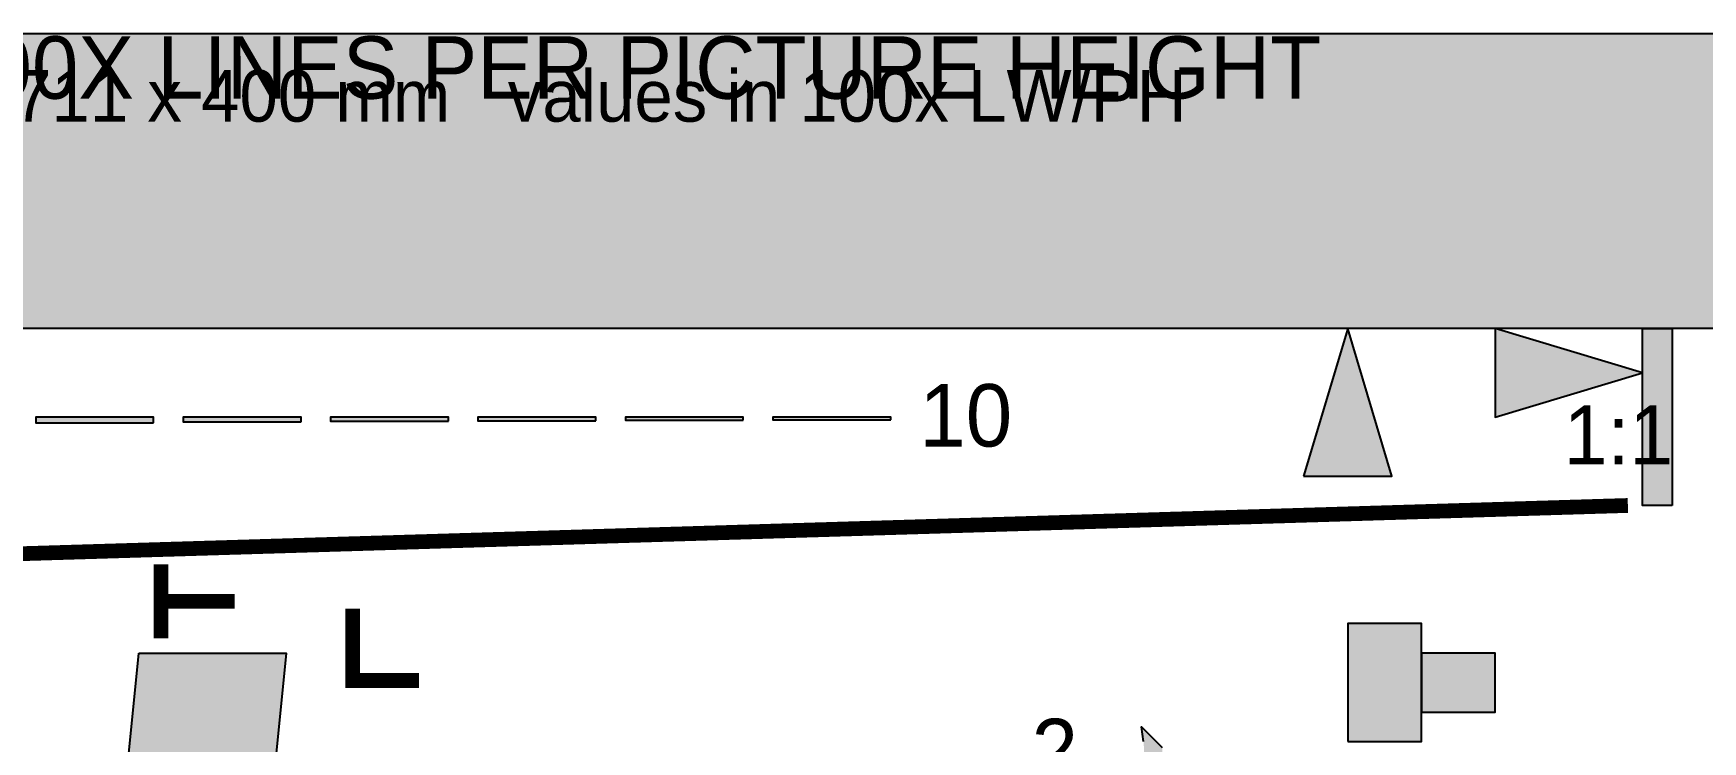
# Model space of a CAD drawing. Header units: millimetres. Extents: x 0 to 791, y 0 to 492.
# Drawn here: x 377.2 to 603.7, y 396.1 to 492.1 of the extents above; entities that cross this region are included whole.
import ezdxf
from ezdxf.enums import TextEntityAlignment as Align

# ---------------------------------------------------------------- set-up
doc = ezdxf.new("R2010")
doc.units = ezdxf.units.MM
for name, color, linetype in [('CENTER', 7, 'Continuous'), ('FRAME', 7, 'Continuous'), ('LABELS', 7, 'Continuous'), ('NOTES', 7, 'Continuous'), ('PERIPHERY', 7, 'Continuous'), ('SFR', 7, 'Continuous')]:
    doc.layers.add(name, color=color, linetype=linetype)

msp = doc.modelspace()

# ---------------------------------------------------------------- hatches: boundary and pattern name
at = {"layer": 'CENTER', "true_color": 0x000000}
h = msp.add_hatch(color=7, dxfattribs=at)
h.dxf.hatch_style = 1
h.paths.add_polyline_path([(393.56, 439.32), (393.56, 440.12), (377.56, 440.12), (377.56, 439.32), (393.56, 439.32)])
h = msp.add_hatch(color=7, dxfattribs=at)
h.dxf.hatch_style = 1
h.paths.add_polyline_path([(413.56, 439.46), (413.56, 440.12), (397.56, 440.12), (397.56, 439.46), (413.56, 439.46)])
h = msp.add_hatch(color=7, dxfattribs=at)
h.dxf.hatch_style = 1
h.paths.add_polyline_path([(433.56, 439.54), (433.56, 440.12), (417.56, 440.12), (417.56, 439.54), (433.56, 439.54)])
h = msp.add_hatch(color=7, dxfattribs=at)
h.dxf.hatch_style = 1
h.paths.add_polyline_path([(453.56, 439.62), (453.56, 440.12), (437.56, 440.12), (437.56, 439.62), (453.56, 439.62)])
h = msp.add_hatch(color=7, dxfattribs=at)
h.dxf.hatch_style = 1
h.paths.add_polyline_path([(473.56, 439.68), (473.56, 440.12), (457.56, 440.12), (457.56, 439.68), (473.56, 439.68)])
h = msp.add_hatch(color=7, dxfattribs=at)
h.dxf.hatch_style = 1
h.paths.add_polyline_path([(493.56, 439.72), (493.56, 440.12), (477.56, 440.12), (477.56, 439.72), (493.56, 439.72)])
at = {"layer": 'FRAME', "true_color": 0x000000}
h = msp.add_hatch(color=7, dxfattribs=at)
h.dxf.hatch_style = 1
h.paths.add_polyline_path([(0, 492.12), (791.12, 492.12), (791.12, 452.12), (0, 452.12), (0, 492.12)])
h = msp.add_hatch(color=7, dxfattribs=at)
h.dxf.hatch_style = 1
h.paths.add_polyline_path([(549.56, 432.12), (561.56, 432.12), (555.56, 452.12), (549.56, 432.12)])
h = msp.add_hatch(color=7, dxfattribs=at)
h.dxf.hatch_style = 1
h.paths.add_polyline_path([(575.56, 452.12), (575.56, 440.12), (595.56, 446.12), (575.56, 452.12)])
h = msp.add_hatch(color=7, dxfattribs=at)
h.dxf.hatch_style = 1
h.paths.add_polyline_path([(599.56, 428.13), (595.56, 428.13), (595.56, 452.12), (599.56, 452.12), (599.56, 428.13)])
h = msp.add_hatch(color=7, dxfattribs=at)
h.dxf.hatch_style = 1
h.paths.add_polyline_path([(555.56, 396.12), (565.56, 396.12), (565.56, 412.13), (555.56, 412.13), (555.56, 396.12)])
h = msp.add_hatch(color=7, dxfattribs=at)
h.dxf.hatch_style = 1
h.paths.add_polyline_path([(565.56, 400.12), (575.56, 400.12), (575.56, 408.12), (565.56, 408.12), (565.56, 400.12)])
at = {"layer": 'PERIPHERY', "true_color": 0x000000}
h = msp.add_hatch(color=7, dxfattribs=at)
h.dxf.hatch_style = 1
h.paths.add_polyline_path([(530.39, 395.3), (530.44, 393.54), (530.25, 391.2), (529.98, 389.77), (529.44, 387.76), (529, 386.5), (528.27, 384.69), (527.73, 383.53), (526.85, 381.86), (526.24, 380.77), (525.28, 379.19), (523.6, 376.63), (521.83, 374.15), (520.02, 371.72), (518.16, 369.35), (516.25, 367.01), (514.31, 364.71), (512.36, 362.42), (510.38, 360.15), (508.38, 357.9), (506.39, 355.66), (504.37, 353.44), (502.35, 351.22), (500.31, 349.01), (498.26, 346.82), (496.21, 344.63), (495.74, 345.09), (497.76, 347.31), (499.79, 349.53), (501.81, 351.75), (503.8, 354), (505.8, 356.25), (507.76, 358.53), (509.71, 360.82), (511.65, 363.13), (513.56, 365.46), (515.44, 367.82), (517.28, 370.22), (519.07, 372.67), (520.81, 375.17), (522.47, 377.76), (524.02, 380.45), (524.89, 382.13), (525.44, 383.28), (526.2, 385.06), (526.65, 386.31), (527.23, 388.27), (527.56, 389.64), (527.88, 391.86), (527.98, 393.46), (527.87, 396.12), (527.56, 398.13), (530.39, 395.3)])
at = {"layer": 'SFR', "true_color": 0x000000}
h = msp.add_hatch(color=7, dxfattribs=at)
h.dxf.hatch_style = 1
h.paths.add_polyline_path([(391.56, 408.13), (411.56, 408.13), (399.56, 288.12), (379.56, 288.12), (391.56, 408.13)])

# ---------------------------------------------------------------- linework, layer by layer
at = {"layer": 'CENTER', "color": 250}
for points in [[(393.56, 439.32), (393.56, 440.12), (377.56, 440.12), (377.56, 439.32), (393.56, 439.32)], [(413.56, 439.46), (413.56, 440.12), (397.56, 440.12), (397.56, 439.46), (413.56, 439.46)], [(433.56, 439.54), (433.56, 440.12), (417.56, 440.12), (417.56, 439.54), (433.56, 439.54)], [(453.56, 439.62), (453.56, 440.12), (437.56, 440.12), (437.56, 439.62), (453.56, 439.62)], [(473.56, 439.68), (473.56, 440.12), (457.56, 440.12), (457.56, 439.68), (473.56, 439.68)], [(493.56, 439.72), (493.56, 440.12), (477.56, 440.12), (477.56, 439.72), (493.56, 439.72)]]:
    msp.add_lwpolyline(points, close=True, dxfattribs=at)
at = {"layer": 'CENTER', "color": 250, "true_color": 0x000000}
for points in [[(377.56, 439.32), (393.56, 439.32), (393.56, 440.12)], [(393.56, 440.12), (377.56, 440.12), (377.56, 439.32)], [(397.56, 439.46), (413.56, 439.46), (413.56, 440.12)], [(413.56, 440.12), (397.56, 440.12), (397.56, 439.46)], [(417.56, 439.54), (433.56, 439.54), (433.56, 440.12)], [(433.56, 440.12), (417.56, 440.12), (417.56, 439.54)], [(437.56, 439.62), (453.56, 439.62), (453.56, 440.12)], [(453.56, 440.12), (437.56, 440.12), (437.56, 439.62)], [(457.56, 439.68), (473.56, 439.68), (473.56, 440.12)], [(473.56, 440.12), (457.56, 440.12), (457.56, 439.68)], [(477.56, 439.72), (493.56, 439.72), (493.56, 440.12)], [(493.56, 440.12), (477.56, 440.12), (477.56, 439.72)]]:
    msp.add_solid(points, dxfattribs=at)
at = {"layer": 'FRAME', "color": 250}
for points in [[(0, 492.12), (791.12, 492.12), (791.12, 452.12), (0, 452.12), (0, 492.12)], [(549.56, 432.12), (561.56, 432.12), (555.56, 452.12), (549.56, 432.12)], [(575.56, 452.12), (575.56, 440.12), (595.56, 446.12), (575.56, 452.12)], [(599.56, 428.13), (595.56, 428.13), (595.56, 452.12), (599.56, 452.12), (599.56, 428.13)], [(555.56, 396.12), (565.56, 396.12), (565.56, 412.13), (555.56, 412.13), (555.56, 396.12)], [(565.56, 400.12), (575.56, 400.12), (575.56, 408.12), (565.56, 408.12), (565.56, 400.12)]]:
    msp.add_lwpolyline(points, close=True, dxfattribs=at)
at = {"layer": 'FRAME', "color": 250, "true_color": 0x000000}
for points in [[(0, 492.12), (0, 452.12), (791.12, 452.12)], [(791.12, 452.12), (791.12, 492.12), (0, 492.12)], [(549.56, 432.12), (561.56, 432.12), (555.56, 452.12)], [(575.56, 452.12), (575.56, 440.12), (595.56, 446.12)], [(599.56, 428.13), (599.56, 452.12), (595.56, 452.12)], [(595.56, 452.12), (595.56, 428.13), (599.56, 428.13)], [(555.56, 412.13), (555.56, 396.12), (565.56, 396.12)], [(565.56, 396.12), (565.56, 412.13), (555.56, 412.13)], [(565.56, 408.12), (565.56, 400.12), (575.56, 400.12)], [(575.56, 400.12), (575.56, 408.12), (565.56, 408.12)]]:
    msp.add_solid(points, dxfattribs=at)
at = {"layer": 'PERIPHERY', "color": 250, "lineweight": 35, "const_width": 2}
msp.add_lwpolyline([(193.56, 416.13), (593.56, 428.13)], dxfattribs=at)
at = {"layer": 'PERIPHERY', "color": 250}
msp.add_lwpolyline([(527.87, 396.12), (527.56, 398.13), (530.39, 395.3)], dxfattribs=at)
at = {"layer": 'PERIPHERY', "color": 250, "true_color": 0x000000}
msp.add_solid([(530.39, 395.3), (527.56, 398.13), (527.87, 396.12)], dxfattribs=at)
at = {"layer": 'SFR', "color": 250, "lineweight": 35, "const_width": 2}
for points in [[(394.56, 420.13), (394.56, 410.13)], [(404.56, 415.12), (394.56, 415.12)], [(429.56, 404.4), (420.56, 404.4), (420.56, 414.13)]]:
    msp.add_lwpolyline(points, dxfattribs=at)
at = {"layer": 'SFR', "color": 250}
msp.add_lwpolyline([(391.56, 408.13), (411.56, 408.13), (399.56, 288.12), (379.56, 288.12), (391.56, 408.13)], close=True, dxfattribs=at)
at = {"layer": 'SFR', "color": 250, "true_color": 0x000000}
for points in [[(391.56, 408.13), (379.56, 288.12), (399.56, 288.12)], [(399.56, 288.12), (411.56, 408.13), (391.56, 408.13)]]:
    msp.add_solid(points, dxfattribs=at)

# ---------------------------------------------------------------- texts
at = {"layer": 'LABELS', "color": 250}
for s, height, p in [('VALUES IN 100X LINES PER PICTURE HEIGHT', 8.4667, (302.16, 483.27)), ('10', 8.467, (497.44, 436.12)), ('1:1', 8, (584.84, 433.69)), ('2', 8.47, (512.66, 390.74))]:
    msp.add_text(s, height=height, dxfattribs=at).set_placement(p)
at = {"layer": 'NOTES', "color": 250}
msp.add_text('ISO 12233 16:9  2X   active 711 x 400 mm   values in 100x LW/PH', height=7, dxfattribs=at).set_placement((395.56, 483.66), align=Align.MIDDLE_CENTER)

doc.saveas('drawing.dxf')
